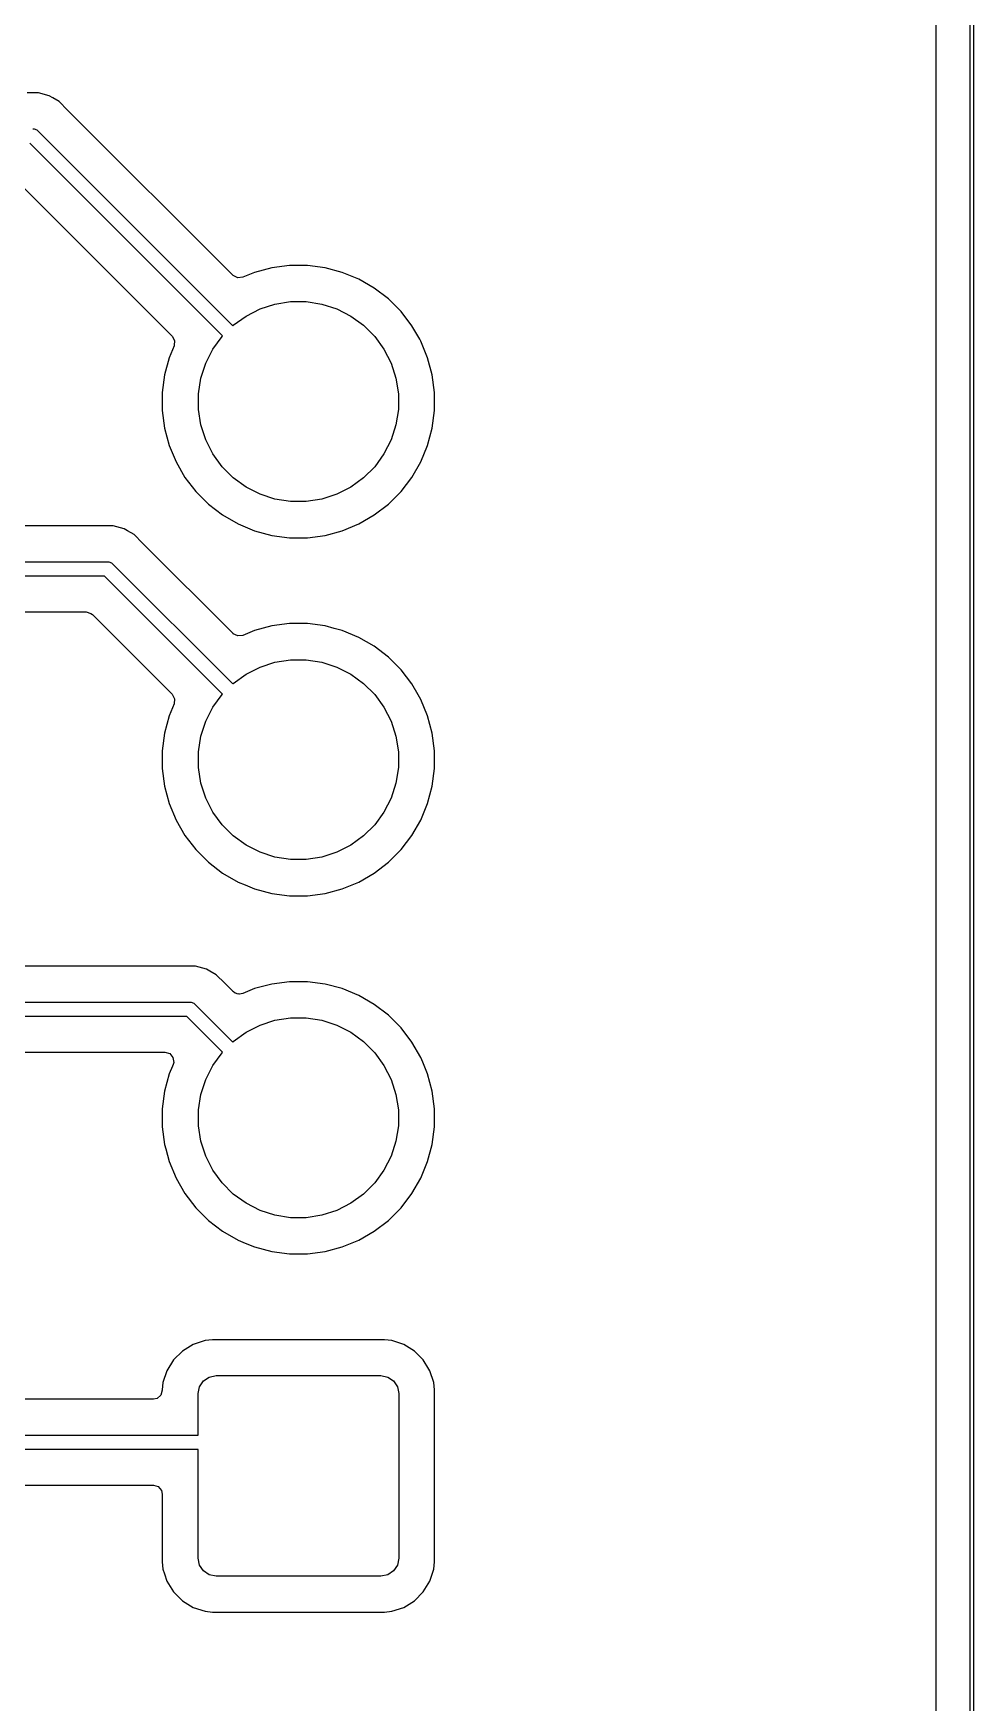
# Model space of a CAD drawing. Extents: x 4.07 to 10.8, y -5 to -0.8.
# Drawn here: x 10.284 to 10.801, y -2.399 to -1.482 of the extents above; entities that cross this region are included whole.
import ezdxf

# ---------------------------------------------------------------- set-up
doc = ezdxf.new("R2010")
doc.units = 0
doc.header["$MEASUREMENT"] = 0
doc.layers.add('BLACK', color=7, linetype='CONTINUOUS')

msp = doc.modelspace()

# ---------------------------------------------------------------- linework, layer by layer
at = {"layer": 'BLACK', "linetype": 'CONTINUOUS'}
for p, q in [((10.79902, -4.99902), (10.79902, -0.80098)), ((10.80098, -0.8), (10.80098, -5)), ((10.7803, -0.82459), (10.7803, -4.97541)), ((10.28711, -1.51436), (10.28089, -1.51436)), ((10.29313, -1.51597), (10.28711, -1.51436)), ((10.2951, -1.51711), (10.29313, -1.51597)), ((10.29852, -1.51908), (10.2951, -1.51711)), ((10.2951, -1.51711), (10.2951, -1.51711)), ((10.2951, -1.51711), (10.2951, -1.51711)), ((10.3032, -1.52376), (10.29852, -1.51908)), ((10.29852, -1.51908), (10.29852, -1.51908)), ((10.39407, -1.61463), (10.3032, -1.52376)), ((10.3032, -1.52376), (10.3032, -1.52376)), ((10.284, -1.53406), (10.28477, -1.53414)), ((10.28477, -1.53414), (10.28619, -1.53473)), ((10.28619, -1.53473), (10.28678, -1.53522)), ((10.28678, -1.53522), (10.39393, -1.64236)), ((10.38836, -1.64793), (10.28237, -1.54194)), ((10.27564, -1.56307), (10.36063, -1.64807)), ((10.39419, -1.61475), (10.39407, -1.61463)), ((10.39665, -1.61599), (10.39419, -1.61475)), ((10.4059, -1.613), (10.39939, -1.61569)), ((10.41537, -1.61046), (10.4059, -1.613)), ((10.4251, -1.60918), (10.41537, -1.61046)), ((10.4349, -1.60918), (10.4251, -1.60918)), ((10.4251, -1.60918), (10.4251, -1.60918)), ((10.4251, -1.60918), (10.4251, -1.60918)), ((10.44463, -1.61046), (10.4349, -1.60918)), ((10.4349, -1.60918), (10.4349, -1.60918)), ((10.4349, -1.60918), (10.4349, -1.60918)), ((10.4541, -1.613), (10.44463, -1.61046)), ((10.46316, -1.61675), (10.4541, -1.613)), ((10.39939, -1.61569), (10.39665, -1.61599)), ((10.47166, -1.62165), (10.46316, -1.61675)), ((10.46316, -1.61675), (10.46316, -1.61675)), ((10.47944, -1.62762), (10.47166, -1.62165)), ((10.4012, -1.637), (10.40891, -1.63308)), ((10.40891, -1.63308), (10.41713, -1.6304)), ((10.41713, -1.6304), (10.42568, -1.62905)), ((10.42568, -1.62905), (10.43432, -1.62905)), ((10.43432, -1.62905), (10.44287, -1.6304)), ((10.44287, -1.6304), (10.45109, -1.63308)), ((10.45109, -1.63308), (10.4588, -1.637)), ((10.48638, -1.63456), (10.47944, -1.62762)), ((10.47944, -1.62762), (10.47944, -1.62762)), ((10.39393, -1.64236), (10.3942, -1.64209)), ((10.3942, -1.64209), (10.4012, -1.637)), ((10.4588, -1.637), (10.4658, -1.64209)), ((10.4658, -1.64209), (10.47191, -1.6482)), ((10.49235, -1.64234), (10.48638, -1.63456)), ((10.48638, -1.63456), (10.48638, -1.63456)), ((10.49664, -1.64978), (10.49235, -1.64234)), ((10.36063, -1.64807), (10.36195, -1.65048)), ((10.36195, -1.65048), (10.36176, -1.65323)), ((10.383, -1.6552), (10.38809, -1.6482)), ((10.38809, -1.6482), (10.38836, -1.64793)), ((10.47191, -1.6482), (10.477, -1.6552)), ((10.49725, -1.65084), (10.49664, -1.64978)), ((10.501, -1.6599), (10.49725, -1.65084)), ((10.359, -1.6599), (10.35646, -1.66937)), ((10.36169, -1.65339), (10.359, -1.6599)), ((10.36176, -1.65323), (10.36169, -1.65339)), ((10.37908, -1.66291), (10.383, -1.6552)), ((10.477, -1.6552), (10.48092, -1.66291)), ((10.50354, -1.66937), (10.501, -1.6599)), ((10.35646, -1.66937), (10.35518, -1.6791)), ((10.3764, -1.67113), (10.37908, -1.66291)), ((10.48092, -1.66291), (10.4836, -1.67113)), ((10.50482, -1.6791), (10.50354, -1.66937)), ((10.37505, -1.67968), (10.3764, -1.67113)), ((10.4836, -1.67113), (10.48495, -1.67968)), ((10.35518, -1.6791), (10.35518, -1.6791)), ((10.35518, -1.6791), (10.35518, -1.6889)), ((10.37505, -1.68832), (10.37505, -1.67968)), ((10.48495, -1.67968), (10.48495, -1.68832)), ((10.50482, -1.6889), (10.50482, -1.6791)), ((10.35518, -1.6889), (10.35518, -1.6889)), ((10.35518, -1.6889), (10.35646, -1.69863)), ((10.3764, -1.69687), (10.37505, -1.68832)), ((10.37908, -1.70509), (10.3764, -1.69687)), ((10.4836, -1.69687), (10.48092, -1.70509)), ((10.48495, -1.68832), (10.4836, -1.69687)), ((10.50354, -1.69863), (10.50482, -1.6889)), ((10.35646, -1.69863), (10.359, -1.7081)), ((10.383, -1.7128), (10.37908, -1.70509)), ((10.48092, -1.70509), (10.477, -1.7128)), ((10.501, -1.7081), (10.50354, -1.69863)), ((10.359, -1.7081), (10.36275, -1.71716)), ((10.38809, -1.7198), (10.383, -1.7128)), ((10.477, -1.7128), (10.47191, -1.7198)), ((10.49725, -1.71716), (10.501, -1.7081)), ((10.36275, -1.71716), (10.36275, -1.71716)), ((10.36275, -1.71716), (10.36765, -1.72566)), ((10.3942, -1.72591), (10.38809, -1.7198)), ((10.47191, -1.7198), (10.4658, -1.72591)), ((10.49235, -1.72566), (10.49725, -1.71716)), ((10.36765, -1.72566), (10.37362, -1.73344)), ((10.37362, -1.73344), (10.37362, -1.73344)), ((10.37362, -1.73344), (10.38056, -1.74038)), ((10.4012, -1.731), (10.3942, -1.72591)), ((10.40891, -1.73492), (10.4012, -1.731)), ((10.4588, -1.731), (10.45109, -1.73492)), ((10.4658, -1.72591), (10.4588, -1.731)), ((10.47944, -1.74038), (10.48638, -1.73344)), ((10.48638, -1.73344), (10.49235, -1.72566)), ((10.38056, -1.74038), (10.38056, -1.74038)), ((10.38056, -1.74038), (10.38834, -1.74635)), ((10.41713, -1.7376), (10.40891, -1.73492)), ((10.42568, -1.73895), (10.41713, -1.7376)), ((10.43432, -1.73895), (10.42568, -1.73895)), ((10.44287, -1.7376), (10.43432, -1.73895)), ((10.45109, -1.73492), (10.44287, -1.7376)), ((10.47166, -1.74635), (10.47944, -1.74038)), ((10.32174, -1.75236), (10.09284, -1.75236)), ((10.32204, -1.75236), (10.32174, -1.75236)), ((10.32174, -1.75236), (10.32174, -1.75236)), ((10.32826, -1.75236), (10.32204, -1.75236)), ((10.33427, -1.75397), (10.32826, -1.75236)), ((10.38834, -1.74635), (10.39684, -1.75125)), ((10.39684, -1.75125), (10.39684, -1.75125)), ((10.39684, -1.75125), (10.39951, -1.75236)), ((10.39951, -1.75236), (10.4059, -1.755)), ((10.4541, -1.755), (10.46316, -1.75125)), ((10.46316, -1.75125), (10.47166, -1.74635)), ((10.33607, -1.755), (10.33427, -1.75397)), ((10.33967, -1.75708), (10.33607, -1.755)), ((10.34435, -1.76176), (10.33967, -1.75708)), ((10.33967, -1.75708), (10.33967, -1.75708)), ((10.4059, -1.755), (10.41537, -1.75754)), ((10.41537, -1.75754), (10.4251, -1.75882)), ((10.4251, -1.75882), (10.4251, -1.75882)), ((10.4251, -1.75882), (10.4349, -1.75882)), ((10.4349, -1.75882), (10.44463, -1.75754)), ((10.4349, -1.75882), (10.4349, -1.75882)), ((10.44463, -1.75754), (10.4541, -1.755)), ((10.39407, -1.81148), (10.34435, -1.76176)), ((10.34435, -1.76176), (10.34435, -1.76176)), ((10.06953, -1.77206), (10.32515, -1.77206)), ((10.32352, -1.77994), (10.06953, -1.77994)), ((10.38836, -1.84478), (10.32352, -1.77994)), ((10.32515, -1.77206), (10.32592, -1.77214)), ((10.32592, -1.77214), (10.32734, -1.77273)), ((10.32734, -1.77273), (10.32793, -1.77322)), ((10.32793, -1.77322), (10.39393, -1.83921)), ((10.09284, -1.79964), (10.31333, -1.79964)), ((10.31333, -1.79964), (10.31597, -1.80042)), ((10.31597, -1.80042), (10.31679, -1.80107)), ((10.31679, -1.80107), (10.36063, -1.84492)), ((10.41537, -1.80731), (10.4059, -1.80985)), ((10.4251, -1.80603), (10.41537, -1.80731)), ((10.4349, -1.80603), (10.4251, -1.80603)), ((10.4251, -1.80603), (10.4251, -1.80603)), ((10.4251, -1.80603), (10.4251, -1.80603)), ((10.44463, -1.80731), (10.4349, -1.80603)), ((10.4349, -1.80603), (10.4349, -1.80603)), ((10.4349, -1.80603), (10.4349, -1.80603)), ((10.44969, -1.80867), (10.44463, -1.80731)), ((10.44463, -1.80731), (10.44463, -1.80731)), ((10.44463, -1.80731), (10.44463, -1.80731)), ((10.39419, -1.81161), (10.39407, -1.81148)), ((10.39665, -1.81284), (10.39419, -1.81161)), ((10.39939, -1.81254), (10.39665, -1.81284)), ((10.4059, -1.80985), (10.39939, -1.81254)), ((10.4541, -1.80985), (10.44969, -1.80867)), ((10.46316, -1.8136), (10.4541, -1.80985)), ((10.47166, -1.8185), (10.46316, -1.8136)), ((10.46316, -1.8136), (10.46316, -1.8136)), ((10.47944, -1.82447), (10.47166, -1.8185)), ((10.47944, -1.82448), (10.47944, -1.82447)), ((10.48638, -1.83141), (10.47944, -1.82448)), ((10.3942, -1.83894), (10.4012, -1.83385)), ((10.4012, -1.83385), (10.40891, -1.82993)), ((10.40891, -1.82993), (10.41713, -1.82726)), ((10.41713, -1.82726), (10.42568, -1.8259)), ((10.42568, -1.8259), (10.43432, -1.8259)), ((10.43432, -1.8259), (10.44287, -1.82726)), ((10.44287, -1.82726), (10.45109, -1.82993)), ((10.45109, -1.82993), (10.4588, -1.83385)), ((10.4588, -1.83385), (10.4658, -1.83894)), ((10.49235, -1.83919), (10.48638, -1.83141)), ((10.48638, -1.83141), (10.48638, -1.83141)), ((10.39393, -1.83921), (10.3942, -1.83894)), ((10.4658, -1.83894), (10.47191, -1.84505)), ((10.49577, -1.84512), (10.49235, -1.83919)), ((10.36169, -1.85024), (10.359, -1.85675)), ((10.36063, -1.84492), (10.36195, -1.84733)), ((10.36176, -1.85008), (10.36169, -1.85024)), ((10.36195, -1.84733), (10.36176, -1.85008)), ((10.37908, -1.85976), (10.383, -1.85205)), ((10.383, -1.85205), (10.38809, -1.84505)), ((10.38809, -1.84505), (10.38836, -1.84478)), ((10.47191, -1.84505), (10.477, -1.85205)), ((10.477, -1.85205), (10.48092, -1.85976)), ((10.49725, -1.84769), (10.49577, -1.84512)), ((10.501, -1.85675), (10.49725, -1.84769)), ((10.359, -1.85675), (10.35646, -1.86622)), ((10.3764, -1.86798), (10.37908, -1.85976)), ((10.48092, -1.85976), (10.4836, -1.86798)), ((10.50354, -1.86622), (10.501, -1.85675)), ((10.35646, -1.86622), (10.35518, -1.87595)), ((10.37505, -1.87653), (10.3764, -1.86798)), ((10.4836, -1.86798), (10.48495, -1.87653)), ((10.50482, -1.87595), (10.50354, -1.86622)), ((10.35518, -1.87595), (10.35518, -1.87595)), ((10.35518, -1.87595), (10.35518, -1.88575)), ((10.37505, -1.88517), (10.37505, -1.87653)), ((10.48495, -1.87653), (10.48495, -1.88517)), ((10.50482, -1.88575), (10.50482, -1.87595)), ((10.35518, -1.88575), (10.35518, -1.88575)), ((10.35518, -1.88575), (10.35646, -1.89548)), ((10.3764, -1.89372), (10.37505, -1.88517)), ((10.48495, -1.88517), (10.4836, -1.89372)), ((10.50354, -1.89548), (10.50482, -1.88575)), ((10.35646, -1.89548), (10.359, -1.90495)), ((10.37908, -1.90194), (10.3764, -1.89372)), ((10.4836, -1.89372), (10.48092, -1.90194)), ((10.501, -1.90495), (10.50354, -1.89548)), ((10.359, -1.90495), (10.36275, -1.91401)), ((10.383, -1.90965), (10.37908, -1.90194)), ((10.48092, -1.90194), (10.477, -1.90965)), ((10.49725, -1.91401), (10.501, -1.90495)), ((10.36275, -1.91401), (10.36275, -1.91401)), ((10.36275, -1.91401), (10.36765, -1.92251)), ((10.38809, -1.91665), (10.383, -1.90965)), ((10.3942, -1.92276), (10.38809, -1.91665)), ((10.47191, -1.91665), (10.4658, -1.92276)), ((10.477, -1.90965), (10.47191, -1.91665)), ((10.49235, -1.92251), (10.49725, -1.91401)), ((10.36765, -1.92251), (10.37362, -1.93029)), ((10.4012, -1.92785), (10.3942, -1.92276)), ((10.4658, -1.92276), (10.4588, -1.92785)), ((10.48638, -1.93029), (10.49235, -1.92251)), ((10.37362, -1.93029), (10.37362, -1.93029)), ((10.37362, -1.93029), (10.38056, -1.93723)), ((10.40891, -1.93177), (10.4012, -1.92785)), ((10.41713, -1.93445), (10.40891, -1.93177)), ((10.42568, -1.9358), (10.41713, -1.93445)), ((10.43432, -1.9358), (10.42568, -1.9358)), ((10.44287, -1.93445), (10.43432, -1.9358)), ((10.45109, -1.93177), (10.44287, -1.93445)), ((10.4588, -1.92785), (10.45109, -1.93177)), ((10.47944, -1.93723), (10.48638, -1.93029)), ((10.38056, -1.93723), (10.38056, -1.93723)), ((10.38056, -1.93723), (10.38834, -1.9432)), ((10.38834, -1.9432), (10.39684, -1.9481)), ((10.46316, -1.9481), (10.47166, -1.9432)), ((10.47166, -1.9432), (10.47944, -1.93723)), ((10.39684, -1.9481), (10.39684, -1.9481)), ((10.39684, -1.9481), (10.40074, -1.94972)), ((10.40074, -1.94972), (10.4059, -1.95185)), ((10.4059, -1.95185), (10.41537, -1.95439)), ((10.44463, -1.95439), (10.4541, -1.95185)), ((10.4541, -1.95185), (10.46316, -1.9481)), ((10.41537, -1.95439), (10.4251, -1.95567)), ((10.4251, -1.95567), (10.4251, -1.95567)), ((10.4251, -1.95567), (10.4349, -1.95567)), ((10.4349, -1.95567), (10.44463, -1.95439)), ((10.4349, -1.95567), (10.4349, -1.95567)), ((10.36689, -1.99436), (10.09284, -1.99436)), ((10.36719, -1.99436), (10.36689, -1.99436)), ((10.36689, -1.99436), (10.36689, -1.99436)), ((10.37341, -1.99436), (10.36719, -1.99436)), ((10.37942, -1.99597), (10.37341, -1.99436)), ((10.3814, -1.99711), (10.37942, -1.99597)), ((10.38482, -1.99908), (10.3814, -1.99711)), ((10.3814, -1.99711), (10.3814, -1.99711)), ((10.3814, -1.99711), (10.3814, -1.99711)), ((10.3895, -2.00376), (10.38482, -1.99908)), ((10.38482, -1.99908), (10.38482, -1.99908)), ((10.39407, -2.00833), (10.3895, -2.00376)), ((10.3895, -2.00376), (10.3895, -2.00376)), ((10.39419, -2.00846), (10.39407, -2.00833)), ((10.3943, -2.00851), (10.39419, -2.00846)), ((10.39518, -2.00917), (10.3943, -2.00851)), ((10.39595, -2.00933), (10.39518, -2.00917)), ((10.39665, -2.00969), (10.39595, -2.00933)), ((10.4059, -2.0067), (10.39939, -2.00939)), ((10.41537, -2.00416), (10.4059, -2.0067)), ((10.4251, -2.00288), (10.41537, -2.00416)), ((10.4349, -2.00288), (10.4251, -2.00288)), ((10.4251, -2.00288), (10.4251, -2.00288)), ((10.4251, -2.00288), (10.4251, -2.00288)), ((10.44463, -2.00416), (10.4349, -2.00288)), ((10.4349, -2.00288), (10.4349, -2.00288)), ((10.4349, -2.00288), (10.4349, -2.00288)), ((10.4541, -2.0067), (10.44463, -2.00416)), ((10.46316, -2.01045), (10.4541, -2.0067)), ((10.06953, -2.01406), (10.3703, -2.01406)), ((10.3703, -2.01406), (10.37107, -2.01414)), ((10.37107, -2.01414), (10.37249, -2.01473)), ((10.37249, -2.01473), (10.37308, -2.01522)), ((10.37308, -2.01522), (10.39393, -2.03606)), ((10.39727, -2.00962), (10.39665, -2.00969)), ((10.39787, -2.00975), (10.39727, -2.00962)), ((10.39861, -2.00948), (10.39787, -2.00975)), ((10.39939, -2.00939), (10.39861, -2.00948)), ((10.47166, -2.01535), (10.46316, -2.01045)), ((10.46316, -2.01045), (10.46316, -2.01045)), ((10.47944, -2.02133), (10.47166, -2.01535)), ((10.36867, -2.02194), (10.06953, -2.02194)), ((10.38836, -2.04163), (10.36867, -2.02194)), ((10.4012, -2.0307), (10.40891, -2.02678)), ((10.40891, -2.02678), (10.41713, -2.02411)), ((10.41713, -2.02411), (10.42568, -2.02275)), ((10.42568, -2.02275), (10.43432, -2.02275)), ((10.43432, -2.02275), (10.44287, -2.02411)), ((10.44287, -2.02411), (10.45109, -2.02678)), ((10.45109, -2.02678), (10.4588, -2.0307)), ((10.48638, -2.02826), (10.47944, -2.02133)), ((10.47944, -2.02133), (10.47944, -2.02133)), ((10.39393, -2.03606), (10.3942, -2.03579)), ((10.3942, -2.03579), (10.4012, -2.0307)), ((10.4588, -2.0307), (10.4658, -2.03579)), ((10.4658, -2.03579), (10.47191, -2.0419)), ((10.49235, -2.03604), (10.48638, -2.02826)), ((10.48638, -2.02826), (10.48638, -2.02826)), ((10.49725, -2.04454), (10.49235, -2.03604)), ((10.09284, -2.04164), (10.35664, -2.04164)), ((10.35664, -2.04164), (10.35928, -2.04242)), ((10.35928, -2.04242), (10.36108, -2.0445)), ((10.36108, -2.0445), (10.36147, -2.04722)), ((10.383, -2.0489), (10.38809, -2.0419)), ((10.38809, -2.0419), (10.38836, -2.04163)), ((10.47191, -2.0419), (10.477, -2.0489)), ((10.49832, -2.04711), (10.49725, -2.04454)), ((10.49725, -2.04454), (10.49725, -2.04454)), ((10.359, -2.0536), (10.35646, -2.06307)), ((10.36078, -2.04928), (10.359, -2.0536)), ((10.36115, -2.04839), (10.36078, -2.04928)), ((10.36147, -2.04722), (10.36115, -2.04839)), ((10.37908, -2.05661), (10.383, -2.0489)), ((10.477, -2.0489), (10.48092, -2.05661)), ((10.501, -2.0536), (10.49832, -2.04711)), ((10.50354, -2.06307), (10.501, -2.0536)), ((10.35646, -2.06307), (10.35518, -2.0728)), ((10.3764, -2.06483), (10.37908, -2.05661)), ((10.48092, -2.05661), (10.4836, -2.06483)), ((10.50482, -2.0728), (10.50354, -2.06307)), ((10.35518, -2.0728), (10.35518, -2.0728)), ((10.35518, -2.0728), (10.35518, -2.0826)), ((10.37505, -2.07338), (10.3764, -2.06483)), ((10.37505, -2.08203), (10.37505, -2.07338)), ((10.4836, -2.06483), (10.48495, -2.07338)), ((10.48495, -2.07338), (10.48495, -2.08203)), ((10.50482, -2.0826), (10.50482, -2.0728)), ((10.35518, -2.0826), (10.35518, -2.08261)), ((10.35518, -2.08261), (10.35645, -2.09231)), ((10.3764, -2.09057), (10.37505, -2.08203)), ((10.48495, -2.08203), (10.4836, -2.09057)), ((10.50354, -2.09233), (10.50482, -2.0826)), ((10.37908, -2.09879), (10.3764, -2.09057)), ((10.4836, -2.09057), (10.48092, -2.09879)), ((10.35645, -2.09231), (10.35646, -2.09233)), ((10.35646, -2.09233), (10.35713, -2.09484)), ((10.35713, -2.09484), (10.359, -2.1018)), ((10.383, -2.1065), (10.37908, -2.09879)), ((10.48092, -2.09879), (10.477, -2.1065)), ((10.501, -2.1018), (10.50354, -2.09233)), ((10.359, -2.1018), (10.36275, -2.11086)), ((10.38809, -2.1135), (10.383, -2.1065)), ((10.477, -2.1065), (10.47191, -2.1135)), ((10.49725, -2.11087), (10.501, -2.1018)), ((10.36275, -2.11086), (10.36275, -2.11087)), ((10.36275, -2.11087), (10.36765, -2.11936)), ((10.36765, -2.11936), (10.37362, -2.12714)), ((10.3942, -2.11961), (10.38809, -2.1135)), ((10.47191, -2.1135), (10.4658, -2.11961)), ((10.48638, -2.12714), (10.49235, -2.11936)), ((10.49235, -2.11936), (10.49725, -2.11087)), ((10.37362, -2.12714), (10.37362, -2.12714)), ((10.37362, -2.12714), (10.38056, -2.13408)), ((10.4012, -2.1247), (10.3942, -2.11961)), ((10.40891, -2.12862), (10.4012, -2.1247)), ((10.41713, -2.1313), (10.40891, -2.12862)), ((10.45109, -2.12862), (10.44287, -2.1313)), ((10.4588, -2.1247), (10.45109, -2.12862)), ((10.4658, -2.11961), (10.4588, -2.1247)), ((10.47944, -2.13408), (10.48638, -2.12714)), ((10.38056, -2.13408), (10.38056, -2.13408)), ((10.38056, -2.13408), (10.38834, -2.14005)), ((10.42568, -2.13265), (10.41713, -2.1313)), ((10.43432, -2.13265), (10.42568, -2.13265)), ((10.44287, -2.1313), (10.43432, -2.13265)), ((10.47166, -2.14005), (10.47944, -2.13408)), ((10.38834, -2.14005), (10.39684, -2.14495)), ((10.39684, -2.14495), (10.39684, -2.14495)), ((10.39684, -2.14495), (10.40074, -2.14657)), ((10.40074, -2.14657), (10.4059, -2.1487)), ((10.4541, -2.1487), (10.46316, -2.14495)), ((10.46316, -2.14495), (10.47166, -2.14005)), ((10.4059, -2.1487), (10.41537, -2.15124)), ((10.41537, -2.15124), (10.4251, -2.15252)), ((10.4251, -2.15252), (10.4251, -2.15252)), ((10.4251, -2.15252), (10.4349, -2.15252)), ((10.4349, -2.15252), (10.44463, -2.15124)), ((10.4349, -2.15252), (10.4349, -2.15252)), ((10.44463, -2.15124), (10.4541, -2.1487)), ((10.37871, -2.20014), (10.37215, -2.20231)), ((10.38276, -2.19973), (10.37871, -2.20014)), ((10.37871, -2.20014), (10.37871, -2.20014)), ((10.47724, -2.19973), (10.38276, -2.19973)), ((10.38276, -2.19973), (10.38276, -2.19973)), ((10.48129, -2.20014), (10.47724, -2.19973)), ((10.47724, -2.19973), (10.47724, -2.19973)), ((10.48457, -2.20123), (10.48129, -2.20014)), ((10.48129, -2.20014), (10.48129, -2.20014)), ((10.48785, -2.20231), (10.48457, -2.20123)), ((10.36139, -2.21082), (10.35776, -2.2167)), ((10.36627, -2.20594), (10.36139, -2.21082)), ((10.36139, -2.21082), (10.36139, -2.21082)), ((10.37215, -2.20231), (10.36627, -2.20594)), ((10.36627, -2.20594), (10.36627, -2.20594)), ((10.37215, -2.20231), (10.37215, -2.20231)), ((10.49373, -2.20594), (10.48785, -2.20231)), ((10.48785, -2.20231), (10.48785, -2.20231)), ((10.49861, -2.21082), (10.49373, -2.20594)), ((10.49373, -2.20594), (10.49373, -2.20594)), ((10.50173, -2.21588), (10.49861, -2.21082)), ((10.49861, -2.21082), (10.49861, -2.21082)), ((10.35776, -2.2167), (10.35559, -2.22326)), ((10.35776, -2.2167), (10.35776, -2.2167)), ((10.37776, -2.22232), (10.38096, -2.22018)), ((10.38096, -2.22018), (10.38472, -2.21943)), ((10.38472, -2.21943), (10.47528, -2.21943)), ((10.47528, -2.21943), (10.47904, -2.22018)), ((10.47904, -2.22018), (10.48224, -2.22232)), ((10.50224, -2.2167), (10.50173, -2.21588)), ((10.50441, -2.22326), (10.50224, -2.2167)), ((10.35518, -2.22748), (10.3544, -2.23012)), ((10.35559, -2.22326), (10.35518, -2.22731)), ((10.35518, -2.22731), (10.35518, -2.22748)), ((10.35559, -2.22326), (10.35559, -2.22326)), ((10.37488, -2.22928), (10.37563, -2.22551)), ((10.37488, -2.25206), (10.37488, -2.22928)), ((10.37563, -2.22551), (10.37776, -2.22232)), ((10.48224, -2.22232), (10.48437, -2.22551)), ((10.48437, -2.22551), (10.48512, -2.22928)), ((10.48512, -2.22928), (10.48512, -2.31983)), ((10.50482, -2.22731), (10.50441, -2.22326)), ((10.50482, -2.3218), (10.50482, -2.22731)), ((10.3503, -2.23236), (10.09484, -2.23236)), ((10.35232, -2.23192), (10.3503, -2.23236)), ((10.3544, -2.23012), (10.35232, -2.23192)), ((10.07153, -2.25206), (10.37488, -2.25206)), ((10.37488, -2.25994), (10.07153, -2.25994)), ((10.37488, -2.31983), (10.37488, -2.25994)), ((10.09484, -2.27964), (10.3503, -2.27964)), ((10.3503, -2.27964), (10.35293, -2.28042)), ((10.35293, -2.28042), (10.35474, -2.2825)), ((10.35474, -2.2825), (10.35518, -2.28452)), ((10.35518, -2.28452), (10.35518, -2.3218)), ((10.37563, -2.32359), (10.37488, -2.31983)), ((10.48512, -2.31983), (10.48437, -2.32359)), ((10.35518, -2.3218), (10.35559, -2.32584)), ((10.35559, -2.32584), (10.35559, -2.32584)), ((10.35559, -2.32584), (10.3564, -2.32829)), ((10.3564, -2.32829), (10.35776, -2.3324)), ((10.37776, -2.32679), (10.37563, -2.32359)), ((10.38096, -2.32892), (10.37776, -2.32679)), ((10.38472, -2.32967), (10.38096, -2.32892)), ((10.47528, -2.32967), (10.38472, -2.32967)), ((10.47904, -2.32892), (10.47528, -2.32967)), ((10.48224, -2.32679), (10.47904, -2.32892)), ((10.48437, -2.32359), (10.48224, -2.32679)), ((10.50224, -2.3324), (10.50441, -2.32584)), ((10.50441, -2.32584), (10.50482, -2.3218)), ((10.35776, -2.3324), (10.35776, -2.3324)), ((10.35776, -2.3324), (10.36139, -2.33828)), ((10.36139, -2.33828), (10.36139, -2.33828)), ((10.36139, -2.33828), (10.36627, -2.34316)), ((10.49373, -2.34316), (10.49861, -2.33828)), ((10.49861, -2.33828), (10.50224, -2.3324)), ((10.36627, -2.34316), (10.36627, -2.34316)), ((10.36627, -2.34316), (10.37215, -2.34679)), ((10.37215, -2.34679), (10.37215, -2.34679)), ((10.37215, -2.34679), (10.37215, -2.34679)), ((10.37215, -2.34679), (10.37871, -2.34896)), ((10.48129, -2.34896), (10.48785, -2.34679)), ((10.48785, -2.34679), (10.49373, -2.34316)), ((10.37871, -2.34896), (10.38276, -2.34937)), ((10.38276, -2.34937), (10.38276, -2.34937)), ((10.38276, -2.34937), (10.47724, -2.34937)), ((10.47724, -2.34937), (10.48129, -2.34896)), ((10.47724, -2.34937), (10.47724, -2.34937))]:
    msp.add_line(p, q, dxfattribs=at)

doc.saveas('drawing.dxf')
